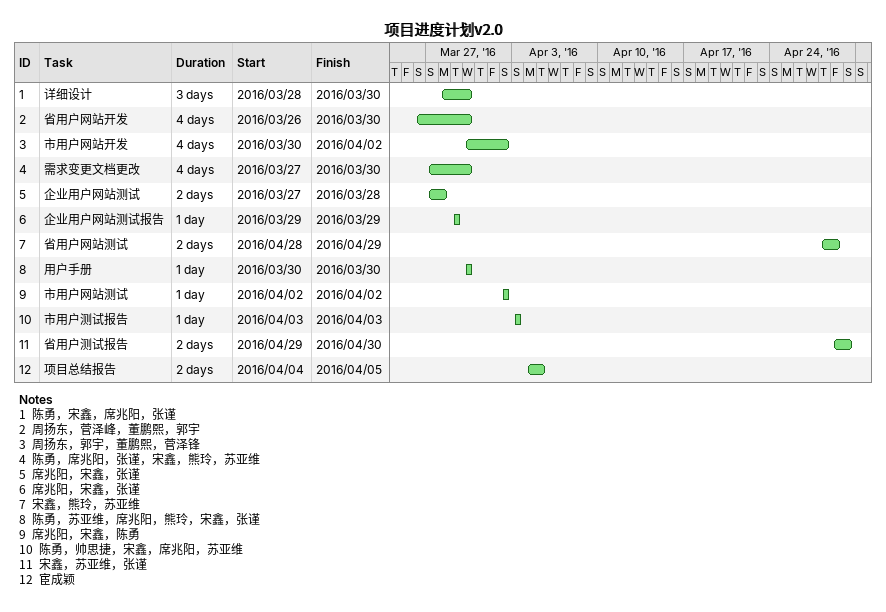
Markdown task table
项目进度计划v2.0

| ID | Task | Duration | Start | Finish |
|---|---|---|---|---|
| 1 | 详细设计 | 3d | 2016-03-28 | 2016-03-30 |
| 2 | 省用户网站开发 | 4d | 2016-03-26 | 2016-03-30 |
| 3 | 市用户网站开发 | 4d | 2016-03-30 | 2016-04-02 |
| 4 | 需求变更文档更改 | 4d | 2016-03-27 | 2016-03-30 |
| 5 | 企业用户网站测试 | 2d | 2016-03-27 | 2016-03-28 |
| 6 | 企业用户网站测试报告 | 1d | 2016-03-29 | 2016-03-29 |
| 7 | 省用户网站测试 | 2d | 2016-04-28 | 2016-04-29 |
| 8 | 用户手册 | 1d | 2016-03-30 | 2016-03-30 |
| 9 | 市用户网站测试 | 1d | 2016-04-02 | 2016-04-02 |
| 10 | 市用户测试报告 | 1d | 2016-04-03 | 2016-04-03 |
| 11 | 省用户测试报告 | 2d | 2016-04-29 | 2016-04-30 |
| 12 | 项目总结报告 | 2d | 2016-04-04 | 2016-04-05 |

Notes
- 1: 陈勇，宋鑫，席兆阳，张谨
- 2: 周扬东，菅泽峰，董鹏熙，郭宇
- 3: 周扬东，郭宇，董鹏熙，菅泽锋
- 4: 陈勇，席兆阳，张谨，宋鑫，熊玲，苏亚维
- 5: 席兆阳，宋鑫，张谨
- 6: 席兆阳，宋鑫，张谨
- 7: 宋鑫，熊玲，苏亚维
- 8: 陈勇，苏亚维，席兆阳，熊玲，宋鑫，张谨
- 9: 席兆阳，宋鑫，陈勇
- 10: 陈勇，帅思捷，宋鑫，席兆阳，苏亚维
- 11: 宋鑫，苏亚维，张谨
- 12: 宦成颖
